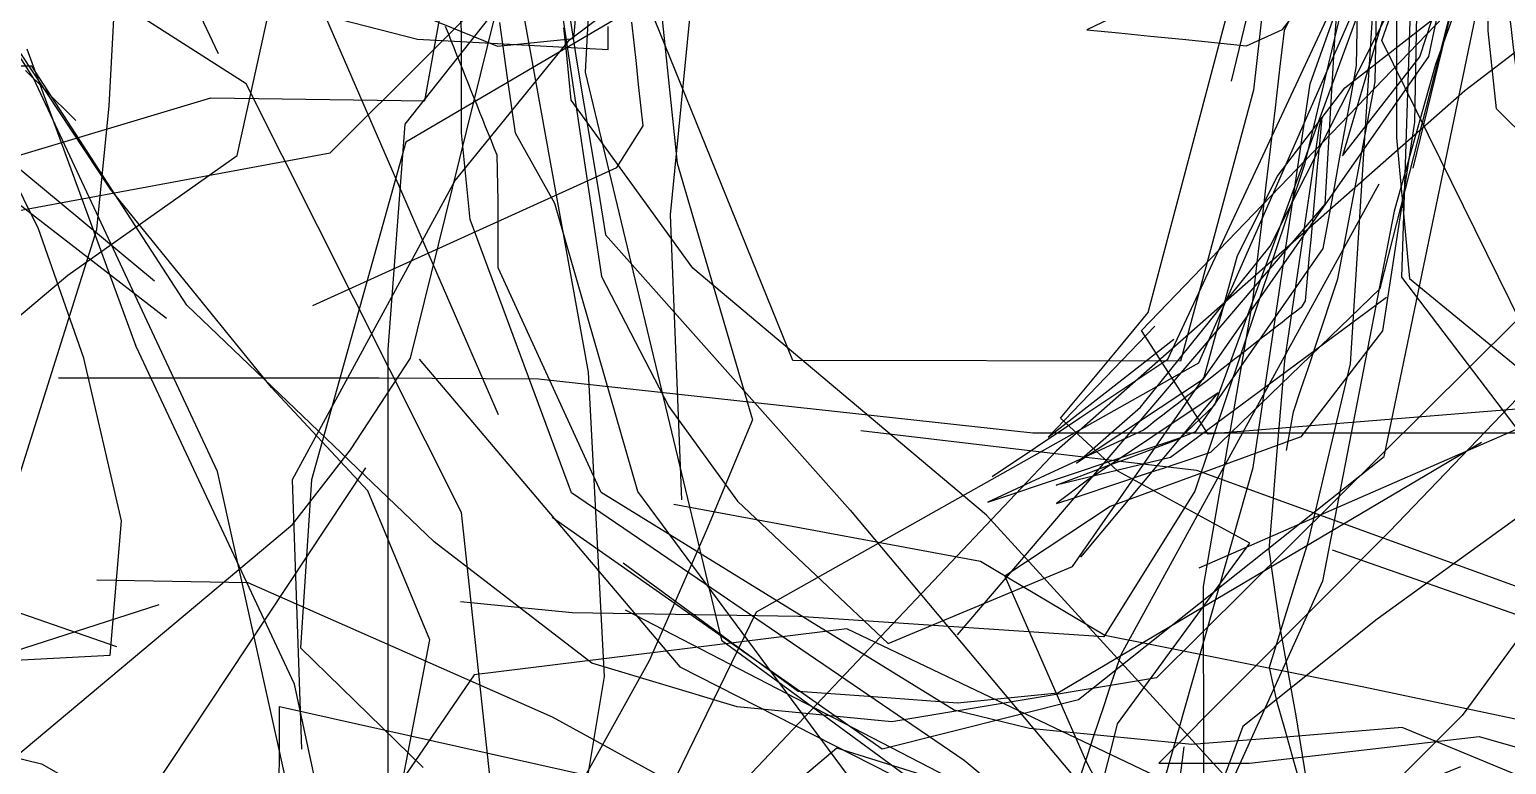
# Model space of a CAD drawing. Header units: metres. Extents: x 30 to 6769, y 117 to 5736.
# Drawn here: x 5451 to 5991, y 1147 to 1416 of the extents above; entities that cross this region are included whole.
import ezdxf

# ---------------------------------------------------------------- set-up
doc = ezdxf.new("R2010")
doc.units = ezdxf.units.M
doc.layers.add('FLOOR_0', color=1, linetype='Continuous')

msp = doc.modelspace()

# ---------------------------------------------------------------- linework, layer by layer
at = {"layer": 'FLOOR_0', "color": 5}
for points in [[(6206.71, 2001.34), (6202.67, 1855.52), (6191.9, 1799.99), (6179.97, 1770.14), (6060.99, 1722.3), (5966.5, 1604.59), (5951.41, 1562.42), (5943.3, 1544.17), (5935.19, 1525.91), (5933.32, 1507.49), (5937.97, 1488.91), (5942.61, 1470.32), (5947.26, 1451.74), (5951.17, 1427.98), (5951.17, 1376.46), (5955.89, 1324.85), (6020.37, 1272.07)], [(5429.12, 1197.68), (5437.68, 1223.36), (5446.23, 1249.04), (5475.75, 1342.83), (5480.27, 1388.02), (5487.68, 1526.56), (5490.37, 1578.82), (5528.08, 1581.96), (5635.99, 1597.11), (5689.62, 1583.88), (5689.62, 1555.33), (5689.62, 1526.78), (5689.62, 1472.96), (5680.61, 1436.02), (5664.37, 1423.84), (5648.14, 1411.65), (5606.83, 1360.87), (5547.16, 1251.2), (5550.64, 1152.7)], [(5945.36, 1568.02), (5938.64, 1516.93), (5932.67, 1469.17), (5928.47, 1412.29), (5924.93, 1352.01), (5790.47, 1194.52)], [(5445.22, 1483.49), (5462.99, 1488.83), (5480.77, 1494.16), (5554.05, 1520.33), (5620.41, 1537.97), (5683.11, 1543.43), (5702.43, 1537.4), (5701.49, 1528), (5700.55, 1518.6), (5699.61, 1509.2), (5698.67, 1499.81), (5697.73, 1490.41), (5696.79, 1481.01), (5685.72, 1457.24), (5664.61, 1419.21), (5588.74, 1374.77), (5554.35, 1251.21), (5550.25, 1189.7), (5595.18, 1146.02)], [(6347.2, 1045.88), (6282.58, 1131.68), (6256.46, 1152.29), (6232.08, 1171.26), (6150.96, 1181.1), (6088.21, 1206), (6060.97, 1261.37), (6052.44, 1342.47), (6098.69, 1486.36), (6100.14, 1479.18), (6076.69, 1432.26), (5994.59, 1309.06), (5863.34, 1178.75), (5766.63, 1162.63), (5710.06, 1168.14), (5656.85, 1184.12), (5599.19, 1228.5), (5508.67, 1315.17), (5451.99, 1402.52), (5440.45, 1402.52)], [(5582.31, 1064.14), (5582.31, 1180.74), (5582.31, 1298.86), (5588.5, 1381.35), (5621.91, 1423.5), (5614.69, 1433.14), (5607.47, 1442.77), (5600.25, 1452.41), (5593.03, 1462.04), (5585.8, 1471.68), (5495.43, 1483.04), (5444.55, 1479.65)], [(5932.59, 1052.93), (5914.49, 1164.89), (5908.61, 1197.22), (5904.59, 1225.72), (5906.03, 1242.97), (5907.46, 1260.21), (5908.9, 1277.46), (5910.34, 1294.71), (5923.03, 1380.54), (5923.87, 1383.86), (5923.36, 1378.25), (5922.85, 1372.65), (5922.34, 1367.05), (5921.83, 1361.45), (5921.32, 1355.85), (5920.82, 1350.25), (5920.31, 1344.64), (5919.8, 1339.04), (5919.29, 1333.44), (5918.78, 1327.84), (5918.27, 1322.24), (5917.76, 1316.64), (5916.31, 1314.26), (5914.57, 1312.9), (5912.82, 1311.54), (5911.07, 1310.18), (5909.33, 1308.83), (5907.58, 1307.47), (5905.83, 1306.11), (5904.09, 1304.75), (5902.34, 1303.39), (5900.6, 1302.03), (5898.85, 1300.67), (5897.1, 1299.31), (5895.36, 1297.95), (5893.61, 1296.6), (5891.86, 1295.24), (5890.12, 1293.88), (5888.37, 1292.52), (5886.63, 1291.16), (5884.88, 1289.8), (5883.13, 1288.44), (5881.39, 1287.08), (5879.64, 1285.72), (5877.89, 1284.37), (5876.15, 1283.01), (5874.4, 1281.65), (5872.66, 1280.29), (5870.91, 1278.93), (5869.16, 1277.57), (5867.42, 1276.21), (5865.67, 1274.85), (5863.93, 1273.5), (5862.18, 1272.14), (5860.43, 1270.78), (5858.69, 1269.42), (5826.06, 1254.44), (5801.69, 1243.08), (5807.52, 1245.02), (5813.35, 1246.96), (5819.17, 1248.91), (5825, 1250.85), (5830.83, 1252.79), (5836.66, 1254.74), (5842.48, 1256.68), (5848.31, 1258.62), (5854.14, 1260.57), (5859.97, 1262.51), (5865.8, 1264.45), (5871.62, 1266.4), (5877.82, 1268.93), (5924.41, 1335.79), (5926.44, 1346.96), (5928.47, 1358.14), (5930.5, 1369.31), (5932.53, 1380.49), (5934.57, 1391.66), (5936.6, 1402.83), (5937.76, 1467.72)], [(5944.47, 1455.08), (5934.22, 1293.64), (5918.73, 1228.26), (5904.67, 1182.54), (5907.27, 1170.43), (5910.42, 1159.41), (5913.57, 1148.39), (5916.71, 1137.37)], [(5910.93, 1261.96), (5913.53, 1276.12), (5916.23, 1284.23), (5918.94, 1292.34), (5921.64, 1300.46), (5924.34, 1308.57), (5927.04, 1316.68), (5929.75, 1324.79), (5943.44, 1396.86), (5944.47, 1457.09)], [(5445.34, 1149.38), (5547.35, 1234.85), (5568.56, 1262.13), (5590.47, 1295.72), (5626.41, 1440.95)], [(5934.46, 1438.07), (5917.58, 1366.53), (5877.4, 1247.05), (5844.09, 1193.82), (5732.38, 1201.23), (5649.62, 1202.55), (5608.82, 1206.63)], [(5418.21, 1374.49), (5501.29, 1310.31)], [(5669.09, 1203.6), (5814.86, 1128.23), (5828.16, 1111.48), (5833.38, 1108.49), (5838.6, 1105.51), (5843.82, 1102.52), (5849.04, 1099.54), (5854.26, 1096.55), (5859.48, 1093.57), (5864.7, 1090.59), (5869.92, 1087.6), (5877.88, 1092.55), (5886.31, 1098.88), (5894.75, 1105.21), (5903.18, 1111.54), (5911.61, 1117.86), (5920.04, 1124.19), (5974.68, 1146.3)], [(5886.5, 1131.73), (5750.07, 1196.71), (5613.8, 1179.87), (5569.06, 1114.55)]]:
    msp.add_lwpolyline(points, dxfattribs=at)
at = {"layer": 'FLOOR_0', "color": 6}
for points in [[(6197.65, 1920.9), (6149.4, 1815.56), (6110, 1776.15), (6030.94, 1732.69), (5971.9, 1634.32), (5979.92, 1513.65), (5984.01, 1454.28), (5974.72, 1428.73), (5965.43, 1403.17), (5950.3, 1349.52), (5924.18, 1214.19), (5890.33, 1139.53)], [(6297.86, 1085.06), (6268.41, 1260.2), (6189.04, 1292.84), (5882.24, 1267.92), (5857.89, 1305.81), (6069.62, 1525.85), (6198.63, 1824.82)], [(5398.01, 1684.7), (5455.81, 1585.17), (5489.75, 1543.28), (5509.19, 1516.54), (5528.63, 1489.79), (5592.46, 1450.47), (5662.79, 1486.73), (5662.79, 1503.34), (5665.14, 1500.47), (5669.02, 1484.95), (5672.9, 1469.43), (5676.78, 1453.91), (5680.66, 1438.39), (5688.1, 1367.06), (5715.67, 1273.17), (5698.84, 1232.75), (5677.8, 1185.01), (5595.17, 1036.27), (5570.96, 909.34)], [(5126.13, 1605.02), (5173.23, 1561.31), (5200.74, 1513.8), (5212.9, 1457.31), (5207, 1398.34), (5201.11, 1339.38), (5226.86, 1278.04), (5259.59, 1216.18), (5383.23, 1257.02), (5465.17, 1326.11), (5527.13, 1369.86), (5559.06, 1514.89), (5481.58, 1622.89)], [(5973.72, 1457.68), (5962.87, 1406.11), (5880.26, 1287.77), (5834.15, 1257.3), (5857.59, 1277.82), (5905.03, 1336.64), (5976.07, 1477.7)], [(5533.67, 1445.96), (5622.29, 1409.91), (5650.22, 1412.62), (5651.42, 1427)], [(5835.73, 1222.93), (5886, 1283.01), (5838.17, 1251.1), (5826.78, 1242.5), (5831.13, 1243.95), (5835.48, 1245.4), (5839.82, 1246.85), (5844.17, 1248.3), (5848.52, 1249.75), (5852.86, 1251.2), (5857.21, 1252.65), (5861.56, 1254.1), (5865.9, 1255.54), (5870.25, 1256.99), (5874.6, 1258.44), (5878.94, 1259.89), (5883.29, 1261.34), (5945.26, 1321.22), (5971.29, 1423.51)], [(5423.46, 1384.89), (5496.87, 1324.05)], [(5686.82, 1242.36), (5799.06, 1221.42), (5844.53, 1194.38), (5863.47, 1190.6), (5882.4, 1186.81), (5901.33, 1183.02), (5920.27, 1179.23), (5939.2, 1175.44), (6073.84, 1147.06)], [(5826.62, 1127.94), (5746.43, 1153.08), (5613.62, 1040.96)]]:
    msp.add_lwpolyline(points, dxfattribs=at)
at = {"layer": 'FLOOR_0', "color": 3}
for points in [[(6252.96, 1906.43), (6220.3, 1780.8), (6153.18, 1768.99), (6083.31, 1771.78), (6112.13, 1680.89), (6120.57, 1547.14), (6100.03, 1498.1), (6061.97, 1480.52), (6020.62, 1485.75), (5973.92, 1528.23), (5951.89, 1460.5), (5878.79, 1293.94), (5716.97, 1202.81), (5655.77, 1077.07)], [(5642.28, 1237.54), (5763.08, 1152.81), (5834.9, 1170.9), (5946.67, 1259.73), (5984.7, 1443.04), (5985.34, 1477.94), (5986.29, 1470.32), (5987.25, 1462.7), (5988.2, 1455.08), (5989.15, 1447.47), (5990.1, 1439.85), (5991.05, 1432.23), (5992, 1424.61), (5992.96, 1417), (5993.91, 1409.38), (5994.86, 1401.76), (5995.81, 1394.15), (5996.76, 1386.53), (5997.71, 1378.91), (6054.36, 1299.98), (6190.37, 1210.58), (6299.96, 1187.81)], [(5907.07, 1466.57), (5898.91, 1393.81), (5872.19, 1294.57), (5730.36, 1294.83), (5674.23, 1433.41)], [(5947.53, 1317.89), (5868.54, 1259.4), (5826.71, 1249.31), (5833.14, 1251.72), (5839.56, 1254.13), (5845.99, 1256.54), (5852.42, 1258.95), (5858.84, 1261.36), (5865.27, 1263.77), (5871.7, 1266.19), (5884.77, 1278.65), (5942.13, 1435.49)], [(5864.07, 1133.64), (5898.7, 1255.7), (5919.66, 1396.06), (5931.05, 1428.42)], [(5449.72, 1400.99), (5452.01, 1398.7), (5454.3, 1396.41), (5456.58, 1394.12), (5458.87, 1391.83), (5461.16, 1389.54), (5463.44, 1387.25), (5465.73, 1384.97), (5468.02, 1382.68)], [(5619.38, 1134.13), (5796.56, 1130.24), (5832.15, 1132.51), (5834.18, 1138.6), (5836.21, 1144.7), (5838.24, 1150.79), (5840.27, 1156.89), (5842.3, 1162.98), (5844.33, 1169.07), (5846.36, 1175.17), (5848.39, 1181.26), (5850.42, 1187.36), (5944.86, 1359.49)]]:
    msp.add_lwpolyline(points, dxfattribs=at)
at = {"layer": 'FLOOR_0', "color": 1}
for points in [[(6089.54, 1286.05), (5987.72, 1386.95), (5984.7, 1415.45), (5984.7, 1443.03), (5983.06, 1460.73), (5979.9, 1469.41), (5976.75, 1478.08), (5973.6, 1486.75), (5970.45, 1495.43), (5967.3, 1504.1), (5964.14, 1512.77), (5960.99, 1521.45), (5957.61, 1531.62), (5944.47, 1664.14), (5926.22, 1710.48), (5874.49, 1754.22), (5750.3, 1837.23), (5762.96, 1838.11)], [(5624.69, 1566.98), (5678.34, 1597.42), (5684.02, 1580.35), (5689.71, 1563.28), (5695.4, 1546.2), (5698.44, 1526.52), (5700.96, 1506.32), (5697.07, 1465.9), (5685.54, 1348.16), (5689.62, 1243.93)], [(6113.03, 1493.88), (6070.91, 1302.8), (5878.86, 1218.96)], [(5890.81, 1397.1), (5912.31, 1485.87)], [(5552.94, 1105.22), (5519.93, 1254.28), (5452.56, 1398.18), (5423.13, 1444.55), (5426.31, 1447.73), (5429.49, 1450.92), (5432.67, 1454.1), (5435.85, 1457.28), (5439.03, 1460.46), (5442.21, 1463.65), (5445.4, 1466.83), (5448.58, 1470.01), (5451.76, 1473.19), (5454.94, 1476.38), (5458.12, 1479.56), (5461.3, 1482.74)], [(5928.23, 1452.31), (5910.1, 1415.56), (5908.44, 1401.43), (5906.78, 1387.3), (5905.11, 1373.17), (5903.45, 1359.04), (5901.79, 1344.91), (5900.13, 1330.78), (5898.47, 1316.65), (5880.52, 1212.19), (5880.67, 1084.42)], [(5376.87, 1336.75), (5561.13, 1370.85), (5633.19, 1442.78)], [(6109.15, 1096.1), (5953.24, 1160.58), (5912.19, 1157.16), (5876.27, 1154.37), (5868.86, 1155.11), (5861.44, 1155.85), (5854.03, 1156.6), (5846.62, 1157.34), (5839.21, 1158.08), (5831.8, 1158.82), (5824.38, 1159.56), (5816.97, 1160.3), (5789.36, 1166.97), (5660.26, 1246.54), (5622.55, 1328.71), (5622.55, 1353.33), (5622.17, 1369.93), (5621.12, 1372.55), (5620.08, 1375.17), (5619.03, 1377.79), (5617.98, 1380.41), (5616.94, 1383.02), (5615.89, 1385.64), (5614.84, 1388.26), (5613.79, 1390.88), (5612.75, 1393.5), (5611.7, 1396.12), (5610.65, 1398.74), (5609.6, 1401.36), (5608.56, 1403.98), (5607.51, 1406.6), (5606.46, 1409.22), (5605.42, 1411.84), (5604.37, 1414.46), (5603.32, 1417.08)], [(6329.02, 1071.14), (6307.5, 1159.2), (6271.29, 1271.92), (6234.96, 1344.61), (6222.67, 1367.59), (6239.58, 1339.07), (6357.55, 1283.1), (6414.78, 1247.04), (6494.65, 1201.16), (6573.4, 1187.81), (6584.79, 1187.81), (6562.62, 1187.81), (6540.45, 1187.81), (6518.28, 1187.81), (6468.12, 1199.15), (6397.78, 1267.12), (6350.24, 1307.55), (6305.02, 1314.51), (6210.9, 1296.66), (6031.59, 1268.33), (5818.16, 1268.33), (5637.38, 1288.01), (5579.09, 1288.45), (5461.75, 1288.45)], [(5862.83, 1307.42), (5823.79, 1266.87), (5846.79, 1284.77), (5869.79, 1302.67)], [(6056.07, 1275.58), (5975.21, 1165.04), (5904.01, 1093.89)], [(5498.47, 1205.54), (5334.66, 1152.67)]]:
    msp.add_lwpolyline(points, dxfattribs=at)
at = {"layer": 'FLOOR_0', "color": 7}
for points in [[(5803.27, 1252.43), (5835.4, 1273.86), (5867.54, 1295.3), (5924.8, 1418.05), (5957.15, 1488.16), (5950.9, 1539.96), (5950.15, 1548.94), (5949.41, 1557.91), (5948.66, 1566.88), (5947.91, 1575.86), (5947.16, 1584.83), (5946.42, 1593.81), (5945.67, 1602.78), (5944.92, 1611.76), (5943.11, 1687.39), (5867.56, 1809.29), (5851.07, 1831.84), (5864.47, 1828.97), (5877.86, 1826.1), (5891.26, 1823.23), (5904.65, 1820.36), (5918.04, 1817.49), (5931.44, 1814.61), (5950.84, 1808.63)], [(5445.28, 1774.47), (5452.88, 1766.87), (5460.47, 1759.27), (5468.07, 1751.67), (5530.99, 1701.84), (5631.44, 1628.95), (5666.99, 1589.61), (5662.7, 1543.07), (5659.63, 1530.78), (5656.56, 1518.49), (5653.49, 1506.19), (5650.42, 1493.9), (5647.35, 1481.61), (5644.27, 1469.32), (5644.48, 1450.24), (5648.26, 1423.8), (5651.25, 1404.71), (5653.91, 1388.74), (5656.57, 1372.77), (5659.23, 1356.8), (5661.89, 1340.83), (5751.31, 1240.15), (5846.81, 1126.36)], [(5520.22, 1407.08), (5453.91, 1547.36), (5434.77, 1624.44), (5435.68, 1664.75), (5437.4, 1678.53), (5439.12, 1692.31), (5440.84, 1706.09), (5624.99, 1771.89)], [(6198.61, 1100.52), (6082.41, 1210.83), (5997.1, 1307.98), (5945.79, 1411.88), (5974.37, 1493.53), (6095.48, 1571.01)], [(5977.57, 1526.05), (5931.39, 1369.72), (5959.76, 1405.9), (5981.65, 1473.15)], [(5646.17, 1420.21), (5660.37, 1325.56), (5684.96, 1278.09), (5710.17, 1243.41), (5765.2, 1191.36), (5832.71, 1219.5), (5880.82, 1288.72), (5893.07, 1333.23), (5897.9, 1342.89), (5902.73, 1352.56), (5907.56, 1362.22), (5932.32, 1394.66), (6076.18, 1506.98)], [(5815.29, 1130.04), (5793.01, 1148.56), (5649.38, 1246.52), (5612.38, 1346.51), (5609.14, 1378.21), (5609.14, 1381.95), (5609.14, 1385.69), (5609.14, 1389.43), (5609.14, 1393.17), (5609.14, 1396.91), (5609.14, 1400.65), (5609.14, 1404.38), (5609.14, 1408.12), (5609.14, 1411.86), (5609.14, 1415.6), (5603.7, 1501.03)], [(5890.77, 1140.39), (5801.23, 1238.25), (5693.83, 1328.69), (5649.28, 1390.06), (5648.4, 1398.9), (5647.52, 1407.73), (5646.63, 1416.57)], [(5585.64, 1130.69), (5597.59, 1192.74), (5590.03, 1210.87), (5582.48, 1229.01), (5574.93, 1247.14), (5539.71, 1284.98), (5480.75, 1357.5), (5443.46, 1413.96)], [(5755.19, 1269.3), (5877.99, 1254.8), (6028.86, 1200.03), (6093.29, 1154.58), (6147.1, 1071.08)], [(5542.08, 989.8), (5542.57, 1168.33), (5684.86, 1136.51)]]:
    msp.add_lwpolyline(points, dxfattribs=at)
at = {"layer": 'FLOOR_0', "color": 4}
for points in [[(6220.84, 1649.73), (6210.84, 1631.11), (6194.34, 1588.19), (6198.44, 1489.75), (6176.3, 1489.75), (6154.15, 1489.75), (6132, 1489.75), (6098.87, 1487.34), (5976.15, 1393.53), (5826.8, 1261.77), (5706.79, 1135.06), (5656.28, 957.59)], [(5418.2, 1641.55), (5542.13, 1460.56), (5622.52, 1275.15)], [(5662.79, 1558.43), (5654.44, 1400.36), (5704.31, 1192.6), (5857.15, 1080.43)], [(5439.65, 1367.65), (5517.52, 1390.9), (5595.8, 1389.84), (5614.23, 1492.85), (5634.9, 1512.68), (5632.89, 1492.56), (5630.88, 1472.45), (5632.03, 1420.16), (5655.55, 1290.59), (5661.37, 1179.28), (5654.54, 1138.28)], [(5985.01, 1479.09), (5957.21, 1365.19)], [(5630.8, 1038.72), (5609.14, 1239.31), (5530.39, 1396.14), (5462.97, 1439.27), (5448.48, 1447.97)], [(5452.8, 1448.47), (5593.09, 1412.48), (5662.79, 1408.65), (5662.79, 1417.04)], [(5865.72, 1429.24), (5837.88, 1415.87), (5849.56, 1414.7), (5861.25, 1413.53), (5872.94, 1412.36), (5884.63, 1411.19), (5896.31, 1410.02), (5909.43, 1415.93), (5925.55, 1436.66)], [(6012.04, 1247.94), (5953.19, 1325.37), (5956.35, 1422.76)], [(5761.49, 1128.31), (5673.69, 1246.94), (5643.25, 1352.36), (5628.93, 1378.01), (5626.03, 1398.27), (5623.14, 1418.54)], [(6074.42, 1363.34), (5948.58, 1232.33), (5864.28, 1147.55), (5897.38, 1147.55), (5981.39, 1157.36), (6200.53, 1094.63)], [(5593.7, 1295.36), (5689.03, 1182.75), (5850.62, 1100.58)], [(5483.08, 1190.09), (5274.11, 1262.71)], [(5364.63, 1057.86), (5488.06, 1125.77), (5574.13, 1255.57)], [(6090.45, 1168.45), (5927.83, 1225.47)], [(5873.42, 1153.49), (5865.95, 1095.59)]]:
    msp.add_lwpolyline(points, dxfattribs=at)
at = {"layer": 'FLOOR_0', "color": 2}
for points in [[(5844.42, 1143.05), (5846.78, 1152.51), (5849.15, 1161.97), (5897.51, 1228.07), (5849.31, 1254.37), (5828.32, 1273.82), (5838.07, 1285.52), (5847.81, 1297.22), (5860.29, 1312.46), (5904.23, 1478.34)], [(5959.35, 1467.28), (5957.82, 1382.01), (5946.1, 1305.77), (5916.23, 1266.91), (5846.4, 1241.49), (5807.87, 1215.92), (5837.39, 1148.72), (5858.81, 1107.29)], [(5554.77, 1314.94), (5666.04, 1365.51), (5675.65, 1380.7), (5674.81, 1388.29), (5673.96, 1395.88), (5673.12, 1403.47), (5672.28, 1411.06), (5671.43, 1418.65)], [(5388.15, 1163.74), (5455.53, 1147.29), (5492.82, 1126.07), (5501.61, 1109.94), (5510.4, 1093.81), (5519.2, 1077.68), (5527.99, 1061.55), (5548.94, 973.91), (5558.88, 1026.95), (5568.82, 1080), (5548.07, 1176.52), (5490.2, 1300.02), (5450.32, 1408.72)], [(5402.1, 1182.91), (5480.58, 1187.04), (5484.75, 1236.26), (5471.03, 1295.68), (5454.45, 1343.02), (5438.28, 1375.37)], [(6093.54, 1308.34), (5944.07, 1200.28), (5894.99, 1160.92), (5890.29, 1148.39), (5885.6, 1135.86)], [(5982.25, 1264.83), (5827.28, 1173.19), (5790.55, 1169.57), (5761.4, 1171.65), (5732.26, 1173.74), (5668.34, 1220.79)], [(5475.77, 1214.65), (5530.96, 1213.69), (5642.32, 1164.5), (5729.22, 1116.87)]]:
    msp.add_lwpolyline(points, dxfattribs=at)

doc.saveas('drawing.dxf')
